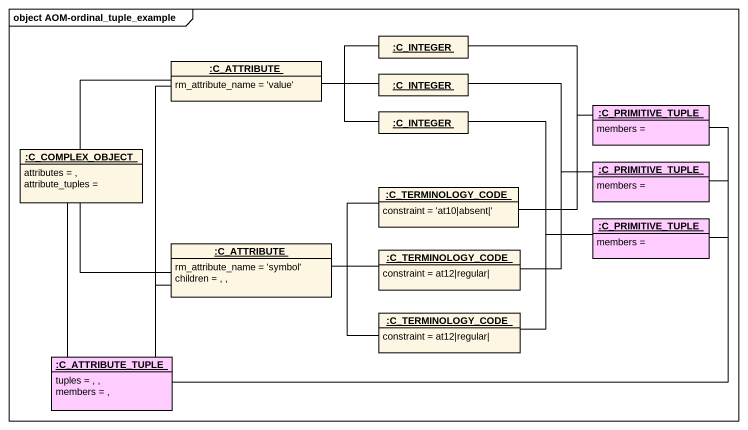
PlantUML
@startuml
mainframe object AOM-ordinal_tuple_example
hide circle
hide empty members
object ":C_ATTRIBUTE" as C_ATTRIBUTE {
  rm_attribute_name = 'value'
}
object ":C_INTEGER" as C_INTEGER
object ":C_INTEGER" as C_INTEGER_2
object ":C_INTEGER" as C_INTEGER_3
object ":C_PRIMITIVE_TUPLE" as C_PRIMITIVE_TUPLE #FFCCFF {
  members =
}
object ":C_COMPLEX_OBJECT" as C_COMPLEX_OBJECT {
  attributes = ,
  attribute_tuples =
}
object ":C_TERMINOLOGY_CODE" as C_TERMINOLOGY_CODE {
  constraint = 'at10|absent|'
}
object ":C_PRIMITIVE_TUPLE" as C_PRIMITIVE_TUPLE_2 #FFCCFF {
  members =
}
object ":C_PRIMITIVE_TUPLE" as C_PRIMITIVE_TUPLE_3 #FFCCFF {
  members =
}
object ":C_ATTRIBUTE" as C_ATTRIBUTE_2 {
  rm_attribute_name = 'symbol'
  children = , ,
}
object ":C_TERMINOLOGY_CODE" as C_TERMINOLOGY_CODE_2 {
  constraint = at12|regular|
}
object ":C_TERMINOLOGY_CODE" as C_TERMINOLOGY_CODE_3 {
  constraint = at12|regular|
}
object ":C_ATTRIBUTE_TUPLE" as C_ATTRIBUTE_TUPLE #FFCCFF {
  tuples = , ,
  members = ,
}
C_ATTRIBUTE -right- C_INTEGER
C_ATTRIBUTE -right- C_INTEGER_2
C_ATTRIBUTE -right- C_INTEGER_3
C_PRIMITIVE_TUPLE -left- C_INTEGER
C_PRIMITIVE_TUPLE -left- C_TERMINOLOGY_CODE
C_COMPLEX_OBJECT -right- C_ATTRIBUTE
C_COMPLEX_OBJECT -right- C_ATTRIBUTE_2
C_COMPLEX_OBJECT -- C_ATTRIBUTE_TUPLE
C_PRIMITIVE_TUPLE_2 -left- C_INTEGER_2
C_PRIMITIVE_TUPLE_2 -left- C_TERMINOLOGY_CODE_2
C_PRIMITIVE_TUPLE_3 -left- C_INTEGER_3
C_PRIMITIVE_TUPLE_3 -left- C_TERMINOLOGY_CODE_3
C_ATTRIBUTE_2 -right- C_TERMINOLOGY_CODE
C_ATTRIBUTE_2 -right- C_TERMINOLOGY_CODE_2
C_ATTRIBUTE_2 -right- C_TERMINOLOGY_CODE_3
C_ATTRIBUTE_TUPLE -up- C_ATTRIBUTE
C_ATTRIBUTE_TUPLE -right- C_PRIMITIVE_TUPLE
C_ATTRIBUTE_TUPLE -right- C_PRIMITIVE_TUPLE_2
C_ATTRIBUTE_TUPLE -right- C_PRIMITIVE_TUPLE_3
C_ATTRIBUTE_TUPLE -up- C_ATTRIBUTE_2
@enduml
